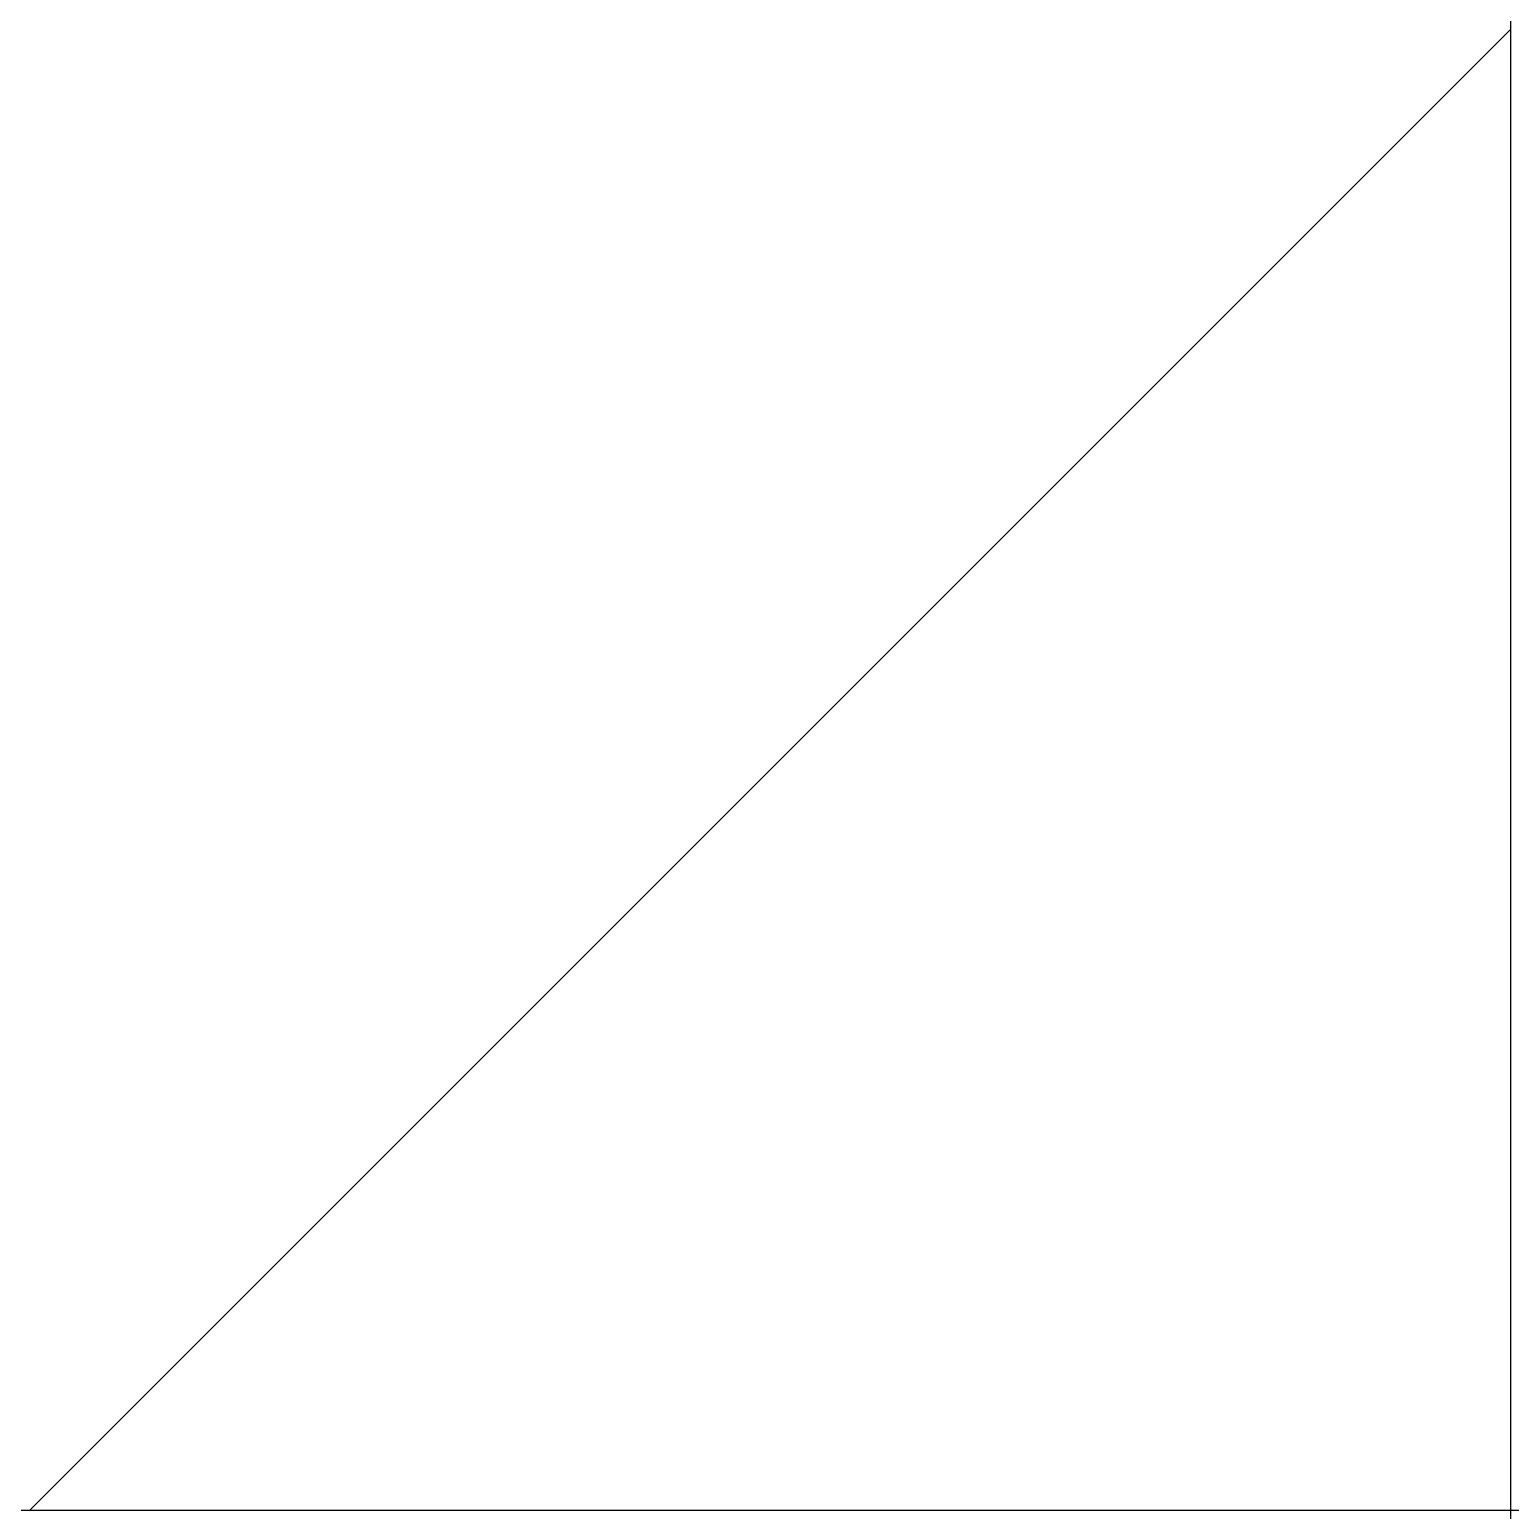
# Model space of a CAD drawing. Extents: x 10 to 20, y 10 to 20.
import ezdxf

# ---------------------------------------------------------------- set-up
doc = ezdxf.new("R2010")
doc.units = 0
doc.layers.get('0').update_dxf_attribs({"lineweight": 25, "true_color": 0xffffff})

msp = doc.modelspace()

# ---------------------------------------------------------------- linework, layer by layer
msp.add_line((10, 10), (20, 20))
msp.add_xline((20, 21), (0, -1))
msp.add_ray((26, 10), (-1, 0))

doc.saveas('drawing.dxf')
